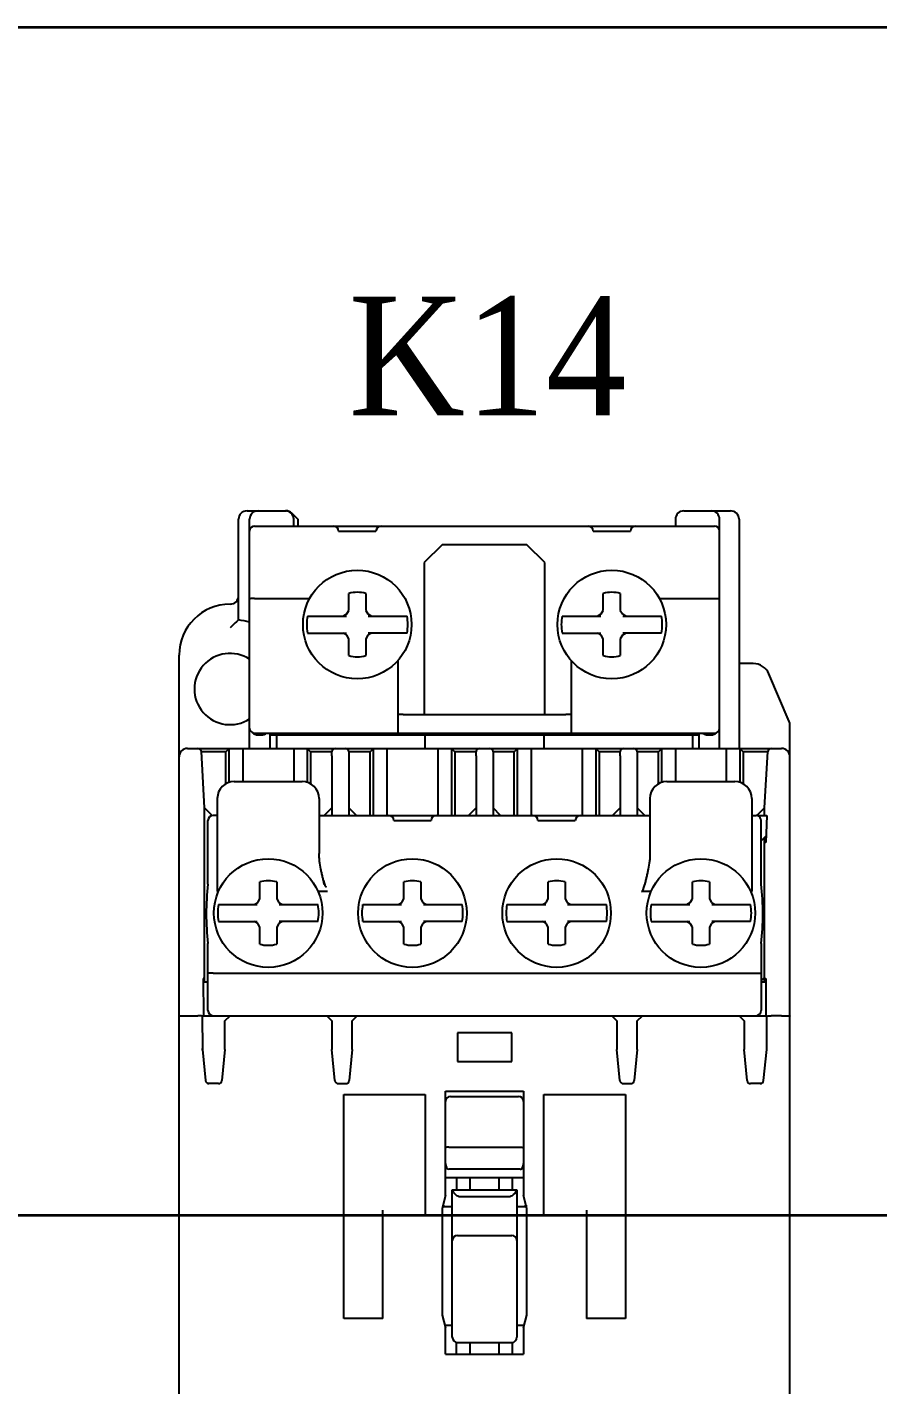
# Model space of a CAD drawing. Header units: millimetres. Extents: x 0 to 19177, y 0 to 12100.
# Drawn here: x 17107.3 to 17157.5, y 10424.9 to 10504.9 of the extents above; entities that cross this region are included whole.
import ezdxf

# ---------------------------------------------------------------- set-up
doc = ezdxf.new("R2010")
doc.units = ezdxf.units.MM
doc.header["$MEASUREMENT"] = 0
doc.layers.add('mang', color=4, linetype='Continuous')
doc.layers.add('NetDam', color=7, linetype='Continuous', lineweight=35)
doc.styles.add('HOATBF.shx', font='', dxfattribs={"width": 0.9})
doc.styles.get('HOATBF.shx').set_extended_font_data('.VnAvant')

msp = doc.modelspace()

# ---------------------------------------------------------------- linework, layer by layer
at = {"color": 7, "linetype": 'Continuous'}
for p, q in [((17120.292, 10476.375), (17122.585, 10476.375)), ((17122.939, 10476.229), (17123.292, 10475.875)), ((17146.042, 10476.375), (17148.792, 10476.375)), ((17119.792, 10469.944), (17119.792, 10475.875)), ((17120.442, 10462.375), (17120.442, 10475.875)), ((17120.742, 10475.475), (17147.842, 10475.475)), ((17123.042, 10475.475), (17123.042, 10475.875)), ((17123.292, 10475.875), (17123.292, 10475.475)), ((17145.542, 10475.875), (17145.542, 10475.475)), ((17148.142, 10462.375), (17148.142, 10475.875)), ((17149.292, 10475.875), (17149.292, 10462.375)), ((17125.692, 10475.175), (17127.892, 10475.175)), ((17140.692, 10475.175), (17142.892, 10475.175)), ((17131.792, 10474.375), (17130.742, 10473.325)), ((17136.792, 10474.375), (17131.792, 10474.375)), ((17137.842, 10473.325), (17136.792, 10474.375)), ((17130.742, 10473.325), (17130.742, 10464.375)), ((17137.842, 10464.375), (17137.842, 10473.325)), ((17120.742, 10471.206), (17123.982, 10471.206)), ((17126.292, 10470.508), (17126.292, 10471.508)), ((17127.292, 10471.508), (17127.292, 10470.508)), ((17141.292, 10470.508), (17141.292, 10471.508)), ((17142.292, 10471.508), (17142.292, 10470.508)), ((17144.602, 10471.206), (17147.842, 10471.206)), ((17126.17, 10470.297), (17126.292, 10470.508)), ((17127.292, 10470.508), (17127.414, 10470.297)), ((17141.17, 10470.297), (17141.292, 10470.508)), ((17142.292, 10470.508), (17142.414, 10470.297)), ((17123.859, 10470.175), (17126.149, 10470.175)), ((17125.959, 10470.175), (17126.17, 10470.297)), ((17127.414, 10470.297), (17127.625, 10470.175)), ((17127.436, 10470.175), (17129.726, 10470.175)), ((17138.859, 10470.175), (17141.149, 10470.175)), ((17140.959, 10470.175), (17141.17, 10470.297)), ((17142.414, 10470.297), (17142.625, 10470.175)), ((17142.436, 10470.175), (17144.726, 10470.175)), ((17123.859, 10469.175), (17126.149, 10469.175)), ((17126.17, 10469.053), (17125.959, 10469.175)), ((17126.292, 10468.842), (17126.17, 10469.053)), ((17126.292, 10467.842), (17126.292, 10468.842)), ((17127.414, 10469.053), (17127.292, 10468.842)), ((17127.292, 10468.842), (17127.292, 10467.842)), ((17127.625, 10469.175), (17127.414, 10469.053)), ((17129.726, 10469.175), (17127.436, 10469.175)), ((17138.859, 10469.175), (17141.149, 10469.175)), ((17141.17, 10469.053), (17140.959, 10469.175)), ((17141.292, 10468.842), (17141.17, 10469.053)), ((17141.292, 10467.842), (17141.292, 10468.842)), ((17142.414, 10469.053), (17142.292, 10468.842)), ((17142.292, 10468.842), (17142.292, 10467.842)), ((17142.625, 10469.175), (17142.414, 10469.053)), ((17144.726, 10469.175), (17142.436, 10469.175)), ((17130.742, 10468.725), (17130.792, 10468.725)), ((17116.292, 10401.875), (17116.292, 10467.875)), ((17129.192, 10463.275), (17129.192, 10467.558)), ((17139.392, 10467.558), (17139.392, 10463.275)), ((17150.133, 10467.375), (17149.292, 10467.375)), ((17152.252, 10463.969), (17151.052, 10466.769)), ((17129.492, 10464.375), (17139.092, 10464.375)), ((17120.742, 10463.275), (17147.842, 10463.275)), ((17121.642, 10463.275), (17121.642, 10462.375)), ((17123.042, 10463.275), (17123.042, 10463.175)), ((17123.242, 10463.275), (17123.242, 10463.175)), ((17125.242, 10463.275), (17125.242, 10463.175)), ((17126.842, 10463.275), (17126.842, 10463.175)), ((17130.792, 10462.375), (17130.792, 10463.275)), ((17137.792, 10463.275), (17137.792, 10462.375)), ((17141.742, 10463.175), (17141.742, 10463.275)), ((17143.342, 10463.275), (17143.342, 10463.175)), ((17145.342, 10463.275), (17145.342, 10463.175)), ((17145.542, 10463.175), (17145.542, 10463.275)), ((17146.942, 10462.375), (17146.942, 10463.275)), ((17152.292, 10401.875), (17152.292, 10463.772)), ((17120.942, 10463.175), (17121.142, 10463.175)), ((17121.642, 10463.175), (17146.942, 10463.175)), ((17122.042, 10462.375), (17122.042, 10463.175)), ((17146.542, 10463.175), (17146.542, 10462.375)), ((17147.442, 10463.175), (17147.642, 10463.175)), ((17116.792, 10462.375), (17151.792, 10462.375)), ((17117.792, 10458.875), (17117.603, 10462.186)), ((17119.042, 10462.175), (17117.604, 10462.175)), ((17119.042, 10462.175), (17119.242, 10462.375)), ((17119.042, 10460.291), (17119.042, 10462.175)), ((17119.242, 10460.377), (17119.242, 10462.375)), ((17120.042, 10462.375), (17120.042, 10460.425)), ((17123.042, 10462.375), (17123.042, 10460.425)), ((17123.842, 10462.375), (17123.842, 10460.377)), ((17123.842, 10462.375), (17124.042, 10462.175)), ((17124.042, 10462.175), (17124.042, 10460.291)), ((17125.292, 10462.175), (17124.042, 10462.175)), ((17125.292, 10461.938), (17125.292, 10462.175)), ((17125.292, 10461.935), (17125.292, 10458.425)), ((17126.292, 10462.175), (17126.292, 10461.938)), ((17127.542, 10462.175), (17126.292, 10462.175)), ((17126.292, 10461.935), (17126.292, 10458.425)), ((17127.542, 10462.175), (17127.742, 10462.375)), ((17127.542, 10458.425), (17127.542, 10462.175)), ((17127.742, 10458.425), (17127.742, 10462.375)), ((17128.542, 10462.375), (17128.542, 10458.425)), ((17131.542, 10462.375), (17131.542, 10458.425)), ((17132.342, 10462.375), (17132.342, 10458.425)), ((17132.342, 10462.375), (17132.542, 10462.175)), ((17132.542, 10462.175), (17132.542, 10458.425)), ((17133.792, 10462.175), (17132.542, 10462.175)), ((17133.792, 10461.938), (17133.792, 10462.175)), ((17133.792, 10461.935), (17133.792, 10458.425)), ((17134.792, 10462.175), (17134.792, 10461.938)), ((17136.042, 10462.175), (17134.792, 10462.175)), ((17134.792, 10461.935), (17134.792, 10458.425)), ((17136.042, 10462.175), (17136.242, 10462.375)), ((17136.042, 10458.425), (17136.042, 10462.175)), ((17136.242, 10458.425), (17136.242, 10462.375)), ((17137.042, 10462.375), (17137.042, 10458.425)), ((17140.042, 10462.375), (17140.042, 10458.425)), ((17140.842, 10462.375), (17140.842, 10458.425)), ((17140.842, 10462.375), (17141.042, 10462.175)), ((17141.042, 10462.175), (17141.042, 10458.425)), ((17142.292, 10462.175), (17141.042, 10462.175)), ((17142.292, 10461.938), (17142.292, 10462.175)), ((17142.292, 10461.935), (17142.292, 10458.425)), ((17143.292, 10462.175), (17143.292, 10461.938)), ((17144.542, 10462.175), (17143.292, 10462.175)), ((17143.292, 10461.935), (17143.292, 10458.425)), ((17144.542, 10462.175), (17144.742, 10462.375)), ((17144.542, 10460.291), (17144.542, 10462.175)), ((17144.742, 10460.377), (17144.742, 10462.375)), ((17145.542, 10462.375), (17145.542, 10460.425)), ((17148.542, 10462.375), (17148.542, 10460.425)), ((17149.342, 10462.375), (17149.342, 10460.377)), ((17149.342, 10462.375), (17149.542, 10462.175)), ((17149.542, 10462.175), (17149.542, 10460.291)), ((17150.981, 10462.175), (17149.542, 10462.175)), ((17150.792, 10458.875), (17150.982, 10462.186)), ((17119.542, 10460.425), (17123.542, 10460.425)), ((17145.042, 10460.425), (17149.042, 10460.425)), ((17118.542, 10459.425), (17118.542, 10453.942)), ((17124.542, 10459.425), (17124.542, 10456.179)), ((17144.042, 10459.425), (17144.042, 10456.179)), ((17150.042, 10459.425), (17150.042, 10453.942)), ((17117.792, 10448.625), (17117.792, 10458.875)), ((17118.246, 10458.421), (17117.792, 10458.875)), ((17118.542, 10458.425), (17118.292, 10458.425)), ((17124.542, 10458.425), (17144.042, 10458.425)), ((17125.292, 10458.875), (17124.842, 10458.425)), ((17126.742, 10458.425), (17126.292, 10458.875)), ((17133.792, 10458.875), (17133.342, 10458.425)), ((17135.242, 10458.425), (17134.792, 10458.875)), ((17142.292, 10458.875), (17141.842, 10458.425)), ((17143.742, 10458.425), (17143.292, 10458.875)), ((17150.042, 10458.425), (17150.292, 10458.425)), ((17150.792, 10458.875), (17150.342, 10458.425)), ((17150.405, 10458.425), (17150.922, 10458.425)), ((17150.792, 10458.425), (17150.792, 10458.875)), ((17150.922, 10458.425), (17150.864, 10456.825)), ((17117.992, 10454.375), (17117.992, 10458.125)), ((17128.942, 10458.125), (17131.142, 10458.125)), ((17137.442, 10458.125), (17139.642, 10458.125)), ((17150.592, 10454.375), (17150.592, 10458.125)), ((17150.592, 10456.925), (17150.878, 10457.211)), ((17150.792, 10448.625), (17150.792, 10457.125)), ((17150.793, 10456.825), (17150.804, 10457.137)), ((17150.864, 10456.825), (17150.793, 10456.825)), ((17121.042, 10453.508), (17121.042, 10454.508)), ((17122.042, 10454.508), (17122.042, 10453.508)), ((17129.542, 10453.508), (17129.542, 10454.508)), ((17130.542, 10454.508), (17130.542, 10453.508)), ((17138.042, 10453.508), (17138.042, 10454.508)), ((17139.042, 10454.508), (17139.042, 10453.508)), ((17146.542, 10453.508), (17146.542, 10454.508)), ((17147.542, 10454.508), (17147.542, 10453.508)), ((17118.542, 10453.992), (17118.626, 10453.992)), ((17125.042, 10453.942), (17124.459, 10453.942)), ((17144.126, 10453.942), (17143.542, 10453.942)), ((17149.959, 10453.992), (17150.042, 10453.992)), ((17118.609, 10453.175), (17120.899, 10453.175)), ((17120.709, 10453.175), (17120.92, 10453.297)), ((17120.92, 10453.297), (17121.042, 10453.508)), ((17122.042, 10453.508), (17122.164, 10453.297)), ((17122.164, 10453.297), (17122.375, 10453.175)), ((17122.186, 10453.175), (17124.476, 10453.175)), ((17127.109, 10453.175), (17129.399, 10453.175)), ((17129.209, 10453.175), (17129.42, 10453.297)), ((17129.42, 10453.297), (17129.542, 10453.508)), ((17130.542, 10453.508), (17130.664, 10453.297)), ((17130.664, 10453.297), (17130.875, 10453.175)), ((17130.686, 10453.175), (17132.976, 10453.175)), ((17135.609, 10453.175), (17137.899, 10453.175)), ((17137.709, 10453.175), (17137.92, 10453.297)), ((17137.92, 10453.297), (17138.042, 10453.508)), ((17139.042, 10453.508), (17139.164, 10453.297)), ((17139.164, 10453.297), (17139.375, 10453.175)), ((17139.186, 10453.175), (17141.476, 10453.175)), ((17144.109, 10453.175), (17146.399, 10453.175)), ((17146.209, 10453.175), (17146.42, 10453.297)), ((17146.42, 10453.297), (17146.542, 10453.508)), ((17147.542, 10453.508), (17147.664, 10453.297)), ((17147.664, 10453.297), (17147.875, 10453.175)), ((17147.686, 10453.175), (17149.976, 10453.175)), ((17118.609, 10452.175), (17120.899, 10452.175)), ((17120.92, 10452.053), (17120.709, 10452.175)), ((17121.042, 10451.842), (17120.92, 10452.053)), ((17122.164, 10452.053), (17122.042, 10451.842)), ((17122.375, 10452.175), (17122.164, 10452.053)), ((17124.476, 10452.175), (17122.186, 10452.175)), ((17127.109, 10452.175), (17129.399, 10452.175)), ((17129.42, 10452.053), (17129.209, 10452.175)), ((17129.542, 10451.842), (17129.42, 10452.053)), ((17130.664, 10452.053), (17130.542, 10451.842)), ((17130.875, 10452.175), (17130.664, 10452.053)), ((17132.976, 10452.175), (17130.686, 10452.175)), ((17135.609, 10452.175), (17137.899, 10452.175)), ((17137.92, 10452.053), (17137.709, 10452.175)), ((17138.042, 10451.842), (17137.92, 10452.053)), ((17139.164, 10452.053), (17139.042, 10451.842)), ((17139.375, 10452.175), (17139.164, 10452.053)), ((17141.476, 10452.175), (17139.186, 10452.175)), ((17144.109, 10452.175), (17146.399, 10452.175)), ((17146.42, 10452.053), (17146.209, 10452.175)), ((17146.542, 10451.842), (17146.42, 10452.053)), ((17147.664, 10452.053), (17147.542, 10451.842)), ((17147.875, 10452.175), (17147.664, 10452.053)), ((17149.976, 10452.175), (17147.686, 10452.175)), ((17121.042, 10450.842), (17121.042, 10451.842)), ((17122.042, 10451.842), (17122.042, 10450.842)), ((17129.542, 10450.842), (17129.542, 10451.842)), ((17130.542, 10451.842), (17130.542, 10450.842)), ((17138.042, 10450.842), (17138.042, 10451.842)), ((17139.042, 10451.842), (17139.042, 10450.842)), ((17146.542, 10450.842), (17146.542, 10451.842)), ((17147.542, 10451.842), (17147.542, 10450.842)), ((17117.992, 10446.925), (17117.992, 10450.875)), ((17150.592, 10450.875), (17150.592, 10446.925)), ((17117.709, 10448.825), (17117.72, 10446.625)), ((17117.792, 10448.825), (17117.709, 10448.825)), ((17118.292, 10449.125), (17150.292, 10449.125)), ((17150.592, 10448.675), (17150.792, 10448.875)), ((17150.792, 10448.825), (17150.875, 10448.825)), ((17150.875, 10448.825), (17150.864, 10446.625)), ((17117.71, 10448.625), (17117.992, 10448.625)), ((17150.592, 10448.625), (17150.874, 10448.625)), ((17116.792, 10446.625), (17117.403, 10446.625)), ((17117.649, 10446.625), (17117.659, 10444.625)), ((17117.649, 10446.625), (17150.935, 10446.625)), ((17118.992, 10446.325), (17119.292, 10446.625)), ((17124.992, 10446.625), (17125.292, 10446.325)), ((17126.492, 10446.325), (17126.792, 10446.625)), ((17141.792, 10446.625), (17142.092, 10446.325)), ((17143.292, 10446.325), (17143.592, 10446.625)), ((17149.292, 10446.625), (17149.592, 10446.325)), ((17150.925, 10444.625), (17150.935, 10446.625)), ((17151.792, 10446.625), (17151.181, 10446.625)), ((17118.992, 10444.625), (17118.992, 10446.325)), ((17125.292, 10446.325), (17125.292, 10444.625)), ((17126.492, 10444.625), (17126.492, 10446.325)), ((17132.692, 10445.625), (17132.692, 10443.925)), ((17135.892, 10445.625), (17132.692, 10445.625)), ((17135.892, 10443.925), (17135.892, 10445.625)), ((17142.092, 10446.325), (17142.092, 10444.625)), ((17143.292, 10444.625), (17143.292, 10446.325)), ((17149.592, 10446.325), (17149.592, 10444.625)), ((17117.659, 10444.625), (17117.613, 10444.625)), ((17117.659, 10444.625), (17117.851, 10442.804)), ((17118.992, 10444.625), (17118.81, 10442.805)), ((17125.474, 10442.805), (17125.292, 10444.625)), ((17126.492, 10444.625), (17126.31, 10442.805)), ((17142.274, 10442.805), (17142.092, 10444.625)), ((17143.292, 10444.625), (17143.11, 10442.805)), ((17149.774, 10442.805), (17149.592, 10444.625)), ((17150.734, 10442.804), (17150.925, 10444.625)), ((17150.972, 10444.625), (17150.925, 10444.625)), ((17132.692, 10443.925), (17135.892, 10443.925)), ((17118.611, 10442.625), (17117.95, 10442.625)), ((17125.673, 10442.625), (17126.111, 10442.625)), ((17142.473, 10442.625), (17142.911, 10442.625)), ((17150.635, 10442.625), (17149.973, 10442.625)), ((17125.992, 10428.775), (17125.992, 10441.975)), ((17125.992, 10441.975), (17130.792, 10441.975)), ((17130.792, 10441.975), (17130.792, 10434.875)), ((17131.992, 10436.025), (17131.992, 10442.175)), ((17131.992, 10442.175), (17136.592, 10442.175)), ((17132.292, 10441.875), (17136.292, 10441.875)), ((17136.592, 10442.175), (17136.592, 10436.025)), ((17137.792, 10434.875), (17137.792, 10441.975)), ((17137.792, 10441.975), (17142.592, 10441.975)), ((17142.592, 10441.975), (17142.592, 10428.775)), ((17132.192, 10438.875), (17136.392, 10438.875)), ((17136.592, 10437.075), (17131.992, 10437.075)), ((17136.392, 10437.575), (17132.192, 10437.575)), ((17132.642, 10437.075), (17132.642, 10436.375)), ((17133.442, 10436.375), (17133.442, 10437.075)), ((17135.142, 10437.075), (17135.142, 10436.375)), ((17135.942, 10436.375), (17135.942, 10437.075)), ((17131.992, 10436.025), (17131.792, 10435.275)), ((17132.392, 10427.675), (17132.392, 10436.375)), ((17132.392, 10436.375), (17136.192, 10436.375)), ((17136.192, 10436.375), (17136.192, 10427.675)), ((17136.792, 10435.275), (17136.592, 10436.025)), ((17131.792, 10435.275), (17131.792, 10428.975)), ((17131.819, 10435.375), (17132.342, 10435.375)), ((17131.842, 10435.462), (17131.842, 10435.375)), ((17131.942, 10435.375), (17131.845, 10435.472)), ((17132.892, 10435.975), (17135.692, 10435.975)), ((17136.242, 10435.375), (17136.766, 10435.375)), ((17136.642, 10435.375), (17136.74, 10435.472)), ((17136.742, 10435.462), (17136.742, 10435.375)), ((17136.792, 10428.975), (17136.792, 10435.275)), ((17128.292, 10428.775), (17128.292, 10435.175)), ((17130.792, 10434.875), (17128.292, 10434.875)), ((17140.292, 10434.875), (17137.792, 10434.875)), ((17140.292, 10435.175), (17140.292, 10428.775)), ((17132.692, 10433.675), (17135.892, 10433.675)), ((17131.792, 10428.975), (17131.992, 10428.225)), ((17136.592, 10428.225), (17136.792, 10428.975)), ((17128.292, 10428.775), (17125.992, 10428.775)), ((17132.342, 10428.375), (17131.952, 10428.375)), ((17131.992, 10426.675), (17131.992, 10428.225)), ((17136.632, 10428.375), (17136.242, 10428.375)), ((17136.592, 10428.225), (17136.592, 10426.675)), ((17142.592, 10428.775), (17140.292, 10428.775)), ((17132.642, 10426.675), (17132.642, 10427.379)), ((17132.642, 10427.375), (17135.942, 10427.375)), ((17133.442, 10426.675), (17133.442, 10427.375)), ((17135.142, 10427.375), (17135.142, 10426.675)), ((17135.942, 10426.675), (17135.942, 10427.379)), ((17131.992, 10426.675), (17136.592, 10426.675))]:
    msp.add_line(p, q, dxfattribs=at)
for centre in [(17126.792, 10469.675), (17141.792, 10469.675), (17121.542, 10452.675), (17130.042, 10452.675), (17138.542, 10452.675), (17147.042, 10452.675)]:
    msp.add_circle(centre, 3.2, dxfattribs=at)
for centre, radius, start, end in [((17120.292, 10475.875), 0.5, 90, 180), ((17120.942, 10475.875), 0.5, 90, 180), ((17122.542, 10475.875), 0.5, 0, 90), ((17122.585, 10475.875), 0.5, 45, 90), ((17146.042, 10475.875), 0.5, 90, 180), ((17147.642, 10475.875), 0.5, 0, 90), ((17148.792, 10475.875), 0.5, 0, 90), ((17120.742, 10475.175), 0.3, 90, 180), ((17125.392, 10475.175), 0.3, 0, 90), ((17128.192, 10475.175), 0.3, 90, 180), ((17140.392, 10475.175), 0.3, 0, 90), ((17143.192, 10475.175), 0.3, 90, 180), ((17147.842, 10475.175), 0.3, 0, 90), ((17119.292, 10471.375), 0.5, 270, 359.99999), ((17126.792, 10469.675), 1.9, 74.74248, 105.25752), ((17141.792, 10469.675), 1.9, 74.74248, 105.25752), ((17119.292, 10467.875), 3, 90, 180), ((17127.304, 10461.442), 11.345, 131.45988, 134.92389), ((17119.292, 10465.875), 4.1, 73.70876, 82.99527), ((17126.792, 10469.675), 2.976, 170.32743, 189.67257), ((17126.792, 10469.675), 2.976, 350.32743, 9.67257), ((17141.792, 10469.675), 2.976, 170.32743, 189.67257), ((17141.792, 10469.675), 2.976, 350.32743, 9.67257), ((17119.292, 10465.875), 2.1, 56.76499, 303.23501), ((17126.792, 10469.675), 1.9, 254.74248, 285.25752), ((17141.792, 10469.675), 1.9, 254.74248, 285.25752), ((17150.133, 10466.375), 1, 23.19859, 90), ((17120.742, 10463.575), 0.3, 180, 270), ((17120.942, 10463.675), 0.5, 226.6856, 270), ((17121.142, 10463.675), 0.5, 270, 306.7506), ((17126.842, 10463.675), 0.5, 270, 306.82949), ((17141.742, 10463.675), 0.5, 233.17025, 270), ((17147.442, 10463.675), 0.5, 233.2494, 270), ((17147.642, 10463.675), 0.5, 270, 313.3144), ((17147.842, 10463.575), 0.3, 270, 0), ((17151.792, 10463.772), 0.5, 0, 23.19859), ((17116.792, 10461.875), 0.5, 90, 180), ((17117.403, 10462.175), 0.2, 3.27049, 90), ((17125.492, 10462.175), 0.2, 90, 180), ((17125.483, 10461.935), 0.19, 178.95677, 180.0273), ((17126.092, 10462.175), 0.2, 0, 90), ((17126.102, 10461.935), 0.19, 359.9727, 1.04323), ((17133.992, 10462.175), 0.2, 90, 180), ((17133.983, 10461.935), 0.19, 178.95677, 180.0273), ((17134.592, 10462.175), 0.2, 0, 90), ((17134.602, 10461.935), 0.19, 359.9727, 1.04323), ((17142.492, 10462.175), 0.2, 90, 180), ((17142.483, 10461.935), 0.19, 178.95677, 180.0273), ((17143.092, 10462.175), 0.2, 0, 90), ((17143.102, 10461.935), 0.19, 359.9727, 1.04323), ((17151.181, 10462.175), 0.2, 90.00002, 176.72951), ((17151.792, 10461.875), 0.5, 0, 90), ((17119.542, 10459.425), 1, 90, 180), ((17123.542, 10459.425), 1, 0, 90), ((17145.042, 10459.425), 1, 90, 180), ((17149.042, 10459.425), 1, 0, 90), ((17118.292, 10458.125), 0.3, 90, 180), ((17128.642, 10458.125), 0.3, 0, 90), ((17131.442, 10458.125), 0.3, 90, 180), ((17137.142, 10458.125), 0.3, 0, 90), ((17139.942, 10458.125), 0.3, 90, 180), ((17150.3, 10458.145), 0.278, 67.91859, 91.63944), ((17150.292, 10458.125), 0.3, 0, 67.96842), ((17121.542, 10452.675), 1.9, 74.74248, 105.25752), ((17130.042, 10452.675), 1.9, 74.74248, 105.25752), ((17138.542, 10452.675), 1.9, 74.74248, 105.25752), ((17147.042, 10452.675), 1.9, 74.74248, 105.25752), ((17133.255, 10452.625), 15.363, 173.45849, 186.54097), ((17135.33, 10452.625), 15.363, 353.45903, 6.54151), ((17121.542, 10452.675), 2.976, 170.32743, 189.67257), ((17121.542, 10452.675), 2.976, 350.32743, 9.67257), ((17130.042, 10452.675), 2.976, 170.32743, 189.67257), ((17130.042, 10452.675), 2.976, 350.32743, 9.67257), ((17138.542, 10452.675), 2.976, 170.32743, 189.67257), ((17138.542, 10452.675), 2.976, 350.32743, 9.67257), ((17147.042, 10452.675), 2.976, 170.32743, 189.67257), ((17147.042, 10452.675), 2.976, 350.32743, 9.67257), ((17121.542, 10452.675), 1.9, 254.74248, 285.25752), ((17130.042, 10452.675), 1.9, 254.74248, 285.25752), ((17138.542, 10452.675), 1.9, 254.74248, 285.25752), ((17147.042, 10452.675), 1.9, 254.74248, 285.25752), ((17118.292, 10446.925), 0.3, 180, 270), ((17150.292, 10446.925), 0.3, 270, 0), ((17118.611, 10442.825), 0.2, 270, 354.28941), ((17125.673, 10442.825), 0.2, 185.71059, 270), ((17126.111, 10442.825), 0.2, 270, 354.28941), ((17142.473, 10442.825), 0.2, 185.71059, 270), ((17142.911, 10442.825), 0.2, 270, 354.28941), ((17149.973, 10442.825), 0.2, 185.71059, 270), ((17132.292, 10441.575), 0.3, 90, 180), ((17136.292, 10441.575), 0.3, 0, 90), ((17132.342, 10435.675), 0.3, 269.99991, 279.58965), ((17136.242, 10435.675), 0.3, 260.41101, 270.00008), ((17132.692, 10433.375), 0.3, 90, 180), ((17135.892, 10433.375), 0.3, 0, 90), ((17132.342, 10428.075), 0.3, 80.41101, 90.00008), ((17136.242, 10428.075), 0.3, 89.99991, 99.60256), ((17132.692, 10427.675), 0.3, 180, 270), ((17135.892, 10427.675), 0.3, 270, 0)]:
    msp.add_arc(centre, radius, start, end, dxfattribs=at)
for centre, major_axis, ratio, start_param, end_param in [((17150.405, 10456.425), (2.8, 0), 0.714286, 1.570796, 1.610998), ((17125.042, 10459.679), (0.059, 5.467), 0.091445, -3.52854, -3.141593), ((17143.542, 10459.679), (0, 5.737), 0.087156, -3.141593, -2.754645), ((17118.05, 10442.825), (0.2, 0), 0.998384, 3.246183, 4.712389), ((17150.535, 10442.825), (-0.2, 0), 0.998384, 7.853982, 9.320187), ((17132.192, 10437.908), (0, 0.333), 0.6, -4.712389, -3.141593), ((17136.392, 10437.908), (0, 0.333), 0.6, -3.141593, -1.570796), ((17132.892, 10436.475), (0.5, 0), 1, -2.940235, -1.570796), ((17135.692, 10436.475), (0.5, 0), 1, -1.570796, -0.201358)]:
    msp.add_ellipse(centre, major_axis=major_axis, ratio=ratio, start_param=start_param, end_param=end_param, dxfattribs=at)
for points, knots in [([(17120.742, 10471.206), (17120.723, 10471.206), (17120.685, 10471.205), (17120.629, 10471.205), (17120.578, 10471.203), (17120.533, 10471.201), (17120.5, 10471.199), (17120.479, 10471.197), (17120.466, 10471.195), (17120.456, 10471.194), (17120.449, 10471.192), (17120.445, 10471.191), (17120.442, 10471.189), (17120.442, 10471.188)], [0, 0, 0, 0, 0.194101, 0.380719, 0.552715, 0.703498, 0.827352, 0.87769, 0.919663, 0.952917, 0.977218, 0.992576, 1, 1, 1, 1]), ([(17147.842, 10471.206), (17147.862, 10471.206), (17147.9, 10471.205), (17147.956, 10471.205), (17148.007, 10471.203), (17148.052, 10471.201), (17148.085, 10471.199), (17148.106, 10471.197), (17148.119, 10471.195), (17148.129, 10471.194), (17148.136, 10471.192), (17148.14, 10471.191), (17148.142, 10471.189), (17148.142, 10471.188)], [0, 0, 0, 0, 0.194101, 0.380719, 0.552715, 0.703498, 0.827352, 0.87769, 0.919663, 0.952917, 0.977218, 0.992576, 1, 1, 1, 1]), ([(17129.492, 10464.375), (17129.473, 10464.375), (17129.435, 10464.375), (17129.379, 10464.374), (17129.328, 10464.372), (17129.283, 10464.37), (17129.25, 10464.368), (17129.229, 10464.366), (17129.216, 10464.364), (17129.206, 10464.363), (17129.199, 10464.361), (17129.195, 10464.36), (17129.192, 10464.358), (17129.192, 10464.357)], [0, 0, 0, 0, 0.194101, 0.380719, 0.552715, 0.703498, 0.827352, 0.87769, 0.919663, 0.952917, 0.977218, 0.992576, 1, 1, 1, 1]), ([(17139.392, 10464.357), (17139.392, 10464.358), (17139.39, 10464.36), (17139.386, 10464.361), (17139.379, 10464.363), (17139.369, 10464.364), (17139.356, 10464.366), (17139.335, 10464.368), (17139.302, 10464.37), (17139.257, 10464.372), (17139.206, 10464.374), (17139.15, 10464.375), (17139.112, 10464.375), (17139.092, 10464.375)], [0, 0, 0, 0, 0.007424, 0.022782, 0.047083, 0.080337, 0.12231, 0.172648, 0.296502, 0.447285, 0.619281, 0.805899, 1, 1, 1, 1]), ([(17124.854, 10454.366), (17124.838, 10454.441), (17124.803, 10454.591), (17124.748, 10454.815), (17124.695, 10455.039), (17124.63, 10455.34), (17124.579, 10455.643), (17124.548, 10455.949), (17124.542, 10456.102), (17124.542, 10456.179)], [0, 0, 0, 0, 0.125, 0.250008, 0.375007, 0.500012, 0.749983, 0.874994, 1, 1, 1, 1]), ([(17144.042, 10456.179), (17144.042, 10456.102), (17144.036, 10455.949), (17144.006, 10455.643), (17143.954, 10455.34), (17143.89, 10455.039), (17143.837, 10454.815), (17143.782, 10454.591), (17143.747, 10454.441), (17143.731, 10454.366)], [0, 0, 0, 0, 0.125006, 0.250017, 0.499988, 0.624993, 0.749992, 0.875, 1, 1, 1, 1]), ([(17150.592, 10454.375), (17150.592, 10454.376), (17150.591, 10454.378), (17150.589, 10454.379), (17150.587, 10454.38)], [0, 0, 0, 0, 0.389095, 1, 1, 1, 1]), ([(17118.292, 10449.125), (17118.273, 10449.125), (17118.234, 10449.125), (17118.179, 10449.125), (17118.135, 10449.125), (17118.102, 10449.124), (17118.081, 10449.124), (17118.061, 10449.124), (17118.044, 10449.124), (17118.029, 10449.123), (17118.018, 10449.123), (17118.01, 10449.123), (17118.005, 10449.123), (17118.002, 10449.123), (17117.998, 10449.123), (17117.996, 10449.123), (17117.994, 10449.122), (17117.993, 10449.122), (17117.992, 10449.122), (17117.992, 10449.122)], [0, 0, 0, 0, 0.195342, 0.383101, 0.556044, 0.634844, 0.707507, 0.773336, 0.831705, 0.882061, 0.923926, 0.94155, 0.956909, 0.969969, 0.9807, 0.989079, 0.995084, 0.998713, 1, 1, 1, 1]), ([(17150.292, 10449.125), (17150.312, 10449.125), (17150.35, 10449.125), (17150.406, 10449.125), (17150.45, 10449.125), (17150.482, 10449.124), (17150.504, 10449.124), (17150.524, 10449.124), (17150.541, 10449.124), (17150.556, 10449.123), (17150.567, 10449.123), (17150.575, 10449.123), (17150.579, 10449.123), (17150.583, 10449.123), (17150.586, 10449.123), (17150.589, 10449.123), (17150.591, 10449.122), (17150.592, 10449.122), (17150.592, 10449.122), (17150.592, 10449.122)], [0, 0, 0, 0, 0.195342, 0.383101, 0.556044, 0.634844, 0.707507, 0.773336, 0.831705, 0.882061, 0.923926, 0.94155, 0.956909, 0.969969, 0.9807, 0.989079, 0.995084, 0.998713, 1, 1, 1, 1]), ([(17116.292, 10446.603), (17116.292, 10446.604), (17116.293, 10446.605), (17116.296, 10446.606), (17116.303, 10446.608), (17116.315, 10446.61), (17116.332, 10446.612), (17116.353, 10446.614), (17116.378, 10446.615), (17116.407, 10446.617), (17116.453, 10446.619), (17116.518, 10446.622), (17116.603, 10446.623), (17116.696, 10446.625), (17116.76, 10446.625), (17116.792, 10446.625)], [0, 0, 0, 0, 0.002447, 0.006624, 0.021566, 0.04566, 0.078817, 0.120769, 0.171139, 0.229457, 0.295173, 0.446233, 0.618555, 0.805535, 1, 1, 1, 1]), ([(17117.603, 10446.617), (17117.603, 10446.618), (17117.601, 10446.618), (17117.597, 10446.619), (17117.591, 10446.62), (17117.584, 10446.62), (17117.576, 10446.621), (17117.561, 10446.622), (17117.539, 10446.623), (17117.51, 10446.624), (17117.476, 10446.625), (17117.441, 10446.625), (17117.416, 10446.625), (17117.403, 10446.625)], [0, 0, 0, 0, 0.010653, 0.029747, 0.057354, 0.093302, 0.137301, 0.188976, 0.313489, 0.46246, 0.630608, 0.811939, 1, 1, 1, 1]), ([(17150.982, 10446.617), (17150.982, 10446.618), (17150.984, 10446.618), (17150.988, 10446.619), (17150.993, 10446.62), (17151, 10446.62), (17151.009, 10446.621), (17151.024, 10446.622), (17151.046, 10446.623), (17151.075, 10446.624), (17151.108, 10446.625), (17151.144, 10446.625), (17151.169, 10446.625), (17151.181, 10446.625)], [0, 0, 0, 0, 0.010653, 0.029747, 0.057353, 0.093299, 0.137297, 0.18897, 0.313478, 0.462446, 0.630594, 0.811929, 1, 1, 1, 1]), ([(17151.792, 10446.625), (17151.825, 10446.625), (17151.889, 10446.625), (17151.981, 10446.623), (17152.067, 10446.622), (17152.132, 10446.619), (17152.178, 10446.617), (17152.207, 10446.615), (17152.232, 10446.614), (17152.253, 10446.612), (17152.269, 10446.61), (17152.281, 10446.608), (17152.288, 10446.606), (17152.292, 10446.605), (17152.292, 10446.604), (17152.292, 10446.603)], [0, 0, 0, 0, 0.194465, 0.381445, 0.553767, 0.704827, 0.770543, 0.828861, 0.879231, 0.921183, 0.95434, 0.978434, 0.993376, 0.997553, 1, 1, 1, 1]), ([(17132.192, 10438.875), (17132.179, 10438.875), (17132.154, 10438.875), (17132.117, 10438.874), (17132.083, 10438.872), (17132.053, 10438.87), (17132.028, 10438.868), (17132.01, 10438.865), (17131.999, 10438.863), (17131.994, 10438.861), (17131.992, 10438.859), (17131.992, 10438.858)], [0, 0, 0, 0, 0.193279, 0.3791, 0.550354, 0.700519, 0.823977, 0.916257, 0.974429, 0.99069, 1, 1, 1, 1]), ([(17136.392, 10438.875), (17136.405, 10438.875), (17136.431, 10438.875), (17136.468, 10438.874), (17136.502, 10438.872), (17136.532, 10438.87), (17136.557, 10438.868), (17136.575, 10438.865), (17136.586, 10438.863), (17136.591, 10438.861), (17136.592, 10438.859), (17136.592, 10438.858)], [0, 0, 0, 0, 0.193279, 0.3791, 0.550354, 0.700519, 0.823977, 0.916257, 0.974429, 0.99069, 1, 1, 1, 1])]:
    msp.add_open_spline(points, degree=3, knots=knots, dxfattribs=at)
at = {"layer": 'NetDam', "color": 0}
for p, q in [((16945.092, 10504.875), (17575.092, 10504.875)), ((16945.092, 10434.875), (17575.092, 10434.875))]:
    msp.add_line(p, q, dxfattribs=at)

# ---------------------------------------------------------------- texts
at = {"layer": 'mang', "color": 0, "insert": (17126.275, 10489.001), "char_height": 7, "width": 21.32394, "attachment_point": 1, "style": 'HOATBF.shx'}
msp.add_mtext('{\\fTimes New Roman|b0|i0|c0|p18;\\C1;K14}', dxfattribs=at)

doc.saveas('drawing.dxf')
